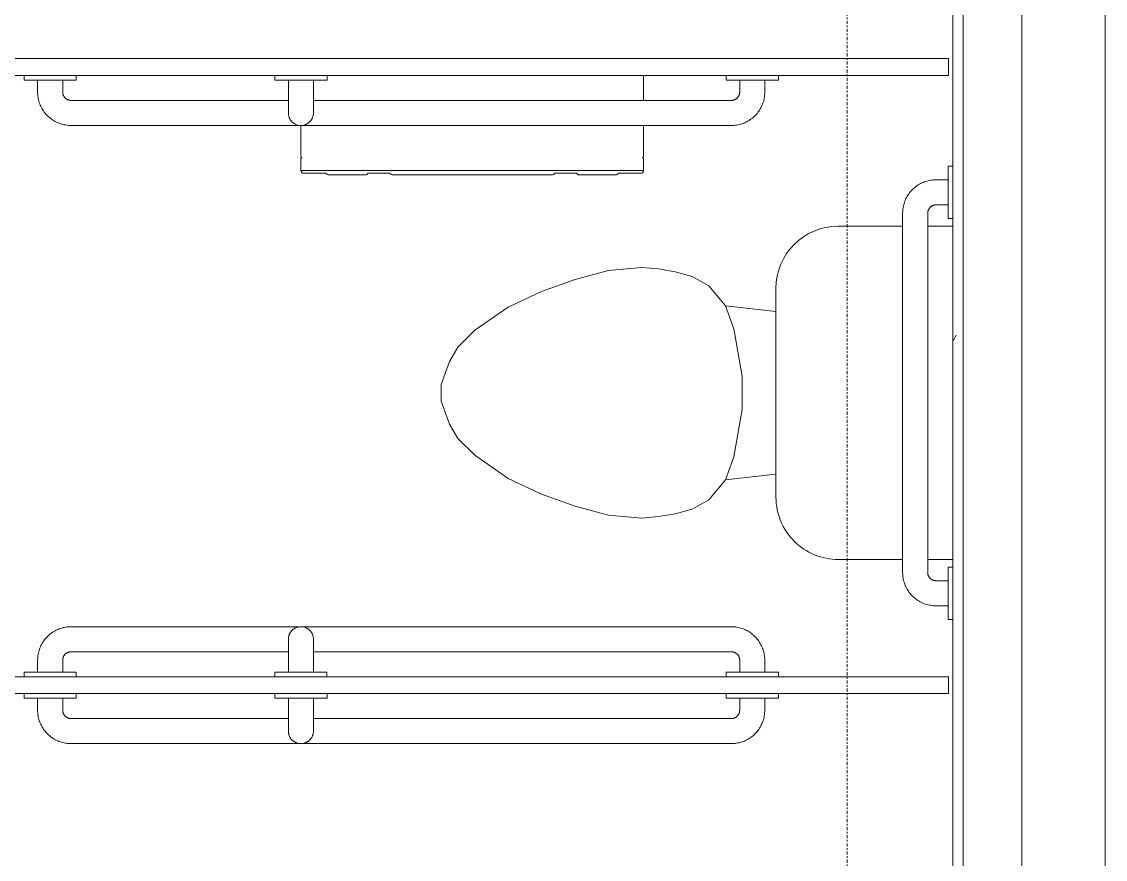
# Model space of a CAD drawing. Header units: inches. Extents: x 23906 to 26716, y -23130 to -20467.
# Drawn here: x 25453.1 to 25517.9, y -22641.2 to -22591.1 of the extents above; entities that cross this region are included whole.
import ezdxf

# ---------------------------------------------------------------- set-up
doc = ezdxf.new("R2010")
doc.units = ezdxf.units.IN
doc.header["$MEASUREMENT"] = 0
doc.linetypes.add('Dash Dot 3_16_', pattern=[0.3125, 0.1875, -0.0625, 0, -0.0625])
for name, color, linetype, lineweight in [('A-ANNO-SYMB', 150, 'Continuous', 9), ('A-WALL', 113, 'Continuous', 13), ('A-WALL-PATT', 111, 'Continuous', 50), ('I-WALL', 2, 'Continuous', 13), ('P-SANR-FIXT', 6, 'Continuous', 9), ('Q-SPCQ', 91, 'Continuous', 9)]:
    doc.layers.add(name, color=color, linetype=linetype, lineweight=lineweight)

# ---------------------------------------------------------------- blocks, each defined once
blk = doc.blocks.new('Toilet-Domestic-3D - Toilet-Domestic-3D-V18-Enlarged First Floor Plan _East_')
at = {"layer": 'P-SANR-FIXT', "color": 43, "lineweight": 13}
for p, q in [((-1.874, 11.5), (-0.5, 12)), ((-0.5, 12), (0.5, 12)), ((0.5, 12), (1.874, 11.5)), ((-2.74, 11), (-1.874, 11.5)), ((1.874, 11.5), (2.74, 11)), ((-3.74, 10), (-2.74, 11)), ((2.74, 11), (3.74, 10)), ((-5.127, 8), (-3.74, 10)), ((3.74, 10), (5.127, 8)), ((-6.06, 6), (-5.127, 8)), ((5.127, 8), (6.06, 6)), ((-6.788, 4), (-6.06, 6)), ((6.06, 6), (6.788, 4)), ((-7.326, 1.992), (-6.788, 4)), ((6.788, 4), (7.326, 1.992)), ((-7.5, 0), (-7.326, 1.992)), ((7.326, 1.992), (7.5, 0)), ((-7.413, -0.996), (-7.5, 0)), ((7.5, 0), (7.413, -0.996)), ((-7.236, -2), (-7.413, -0.996)), ((7.413, -0.996), (7.236, -2)), ((-6.968, -3), (-7.236, -2)), ((7.236, -2), (6.968, -3)), ((-6.401, -4), (-6.968, -3)), ((6.968, -3), (6.401, -4)), ((-5.209, -5), (-6.401, -4)), ((6.401, -4), (5.209, -5)), ((-3.836, -5.5), (-5.209, -5)), ((-4.862, -8.024), (-5.209, -5)), ((5.209, -5), (3.836, -5.5)), ((4.862, -8.024), (5.209, -5)), ((-1, -6), (-3.836, -5.5)), ((3.836, -5.5), (1, -6)), ((1, -6), (-1, -6)), ((6.25, -8.024), (-6.25, -8.024)), ((-9.976, -11.75), (-9.976, -15.602)), ((9.976, -15.601), (9.976, -11.75)), ((-9.976, -17.101), (-9.976, -18.601)), ((9.976, -18.601), (9.976, -17.1))]:
    blk.add_line(p, q, dxfattribs=at)
for centre, start, end in [((-6.25, -11.75), 90, 180), ((6.25, -11.75), 0, 90)]:
    blk.add_arc(centre, 3.726, start, end, dxfattribs=at)
blk = doc.blocks.new('Partition-Floor_Braced-Bradley_Corp-St_Stl-ADA-N_Stalls - ADA _optional_ _ n Standard Stalls-320718-Enlarged First Floor Plan _East_')
at = {"layer": 'Q-SPCQ', "color": 43, "lineweight": 13}
for p, q in [((67.5, 0.875), (67.5, 58.125)), ((68.5, 58.125), (68.5, 0.875)), ((104.5, 0.875), (104.5, 58.125)), ((105.5, 58.125), (105.5, 0.875)), ((68.5, 0.875), (67.5, 0.875)), ((105.5, 0.875), (104.5, 0.875))]:
    blk.add_line(p, q, dxfattribs=at)
blk = doc.blocks.new('817_Grab_Bars - 8170-001420-V22-Enlarged First Floor Plan _East_')
at = {"layer": 'Q-SPCQ', "color": 43, "lineweight": 13}
for p, q in [((25453.203, -22631.303), (25453.203, -22631.584)), ((25454.765, -22631.584), (25453.203, -22631.584)), ((25454.015, -22631.584), (25454.015, -22632.303)), ((25456.328, -22631.584), (25454.765, -22631.584)), ((25455.515, -22632.303), (25455.515, -22631.584)), ((25456.328, -22631.584), (25456.328, -22631.303)), ((25495.203, -22631.303), (25495.203, -22631.584)), ((25496.765, -22631.584), (25495.203, -22631.584)), ((25496.015, -22631.584), (25496.015, -22632.303)), ((25498.328, -22631.584), (25496.765, -22631.584)), ((25497.515, -22632.303), (25497.515, -22631.584)), ((25498.328, -22631.584), (25498.328, -22631.303)), ((25469.02, -22632.803), (25456.015, -22632.803)), ((25495.515, -22632.803), (25470.514, -22632.803)), ((25456.015, -22634.303), (25495.515, -22634.303))]:
    blk.add_line(p, q, dxfattribs=at)
at = {"layer": 'Q-SPCQ', "color": 43, "lineweight": 13, "flags": 128}
for points in [[(25454.015, -22632.303), (25454.017, -22632.383), (25454.022, -22632.463), (25454.03, -22632.542), (25454.041, -22632.621), (25454.055, -22632.7), (25454.073, -22632.778), (25454.093, -22632.856), (25454.117, -22632.932), (25454.143, -22633.007), (25454.173, -22633.082), (25454.206, -22633.155), (25454.241, -22633.226), (25454.28, -22633.297), (25454.321, -22633.365), (25454.365, -22633.432), (25454.411, -22633.497), (25454.46, -22633.56), (25454.512, -22633.622), (25454.566, -22633.681), (25454.622, -22633.738), (25454.68, -22633.792), (25454.741, -22633.844), (25454.804, -22633.894), (25454.868, -22633.941), (25454.935, -22633.986), (25455.003, -22634.028), (25455.073, -22634.067), (25455.144, -22634.103), (25455.217, -22634.136), (25455.291, -22634.167), (25455.366, -22634.194), (25455.442, -22634.219), (25455.519, -22634.24), (25455.597, -22634.259), (25455.675, -22634.274), (25455.754, -22634.286), (25455.834, -22634.295), (25455.914, -22634.3), (25455.994, -22634.303), (25456.015, -22634.303)], [(25456.015, -22632.803), (25455.995, -22632.802), (25455.975, -22632.801), (25455.955, -22632.799), (25455.936, -22632.796), (25455.916, -22632.793), (25455.896, -22632.788), (25455.877, -22632.783), (25455.858, -22632.777), (25455.839, -22632.771), (25455.821, -22632.763), (25455.802, -22632.755), (25455.784, -22632.746), (25455.767, -22632.737), (25455.75, -22632.726), (25455.733, -22632.715), (25455.717, -22632.704), (25455.701, -22632.692), (25455.686, -22632.679), (25455.671, -22632.665), (25455.657, -22632.651), (25455.643, -22632.637), (25455.63, -22632.621), (25455.617, -22632.606), (25455.606, -22632.59), (25455.594, -22632.573), (25455.584, -22632.556), (25455.574, -22632.538), (25455.565, -22632.521), (25455.557, -22632.502), (25455.549, -22632.484), (25455.542, -22632.465), (25455.536, -22632.446), (25455.531, -22632.427), (25455.526, -22632.407), (25455.523, -22632.388), (25455.519, -22632.368), (25455.517, -22632.348), (25455.516, -22632.328), (25455.515, -22632.308), (25455.515, -22632.303)], [(25495.515, -22634.303), (25495.595, -22634.301), (25495.675, -22634.296), (25495.755, -22634.288), (25495.834, -22634.277), (25495.913, -22634.263), (25495.991, -22634.245), (25496.068, -22634.225), (25496.144, -22634.201), (25496.22, -22634.175), (25496.294, -22634.145), (25496.367, -22634.112), (25496.439, -22634.077), (25496.509, -22634.038), (25496.578, -22633.997), (25496.645, -22633.953), (25496.71, -22633.907), (25496.773, -22633.858), (25496.834, -22633.806), (25496.893, -22633.752), (25496.95, -22633.696), (25497.005, -22633.638), (25497.057, -22633.577), (25497.106, -22633.514), (25497.154, -22633.45), (25497.198, -22633.383), (25497.24, -22633.315), (25497.279, -22633.245), (25497.315, -22633.174), (25497.349, -22633.101), (25497.379, -22633.028), (25497.407, -22632.952), (25497.431, -22632.876), (25497.453, -22632.799), (25497.471, -22632.721), (25497.486, -22632.643), (25497.498, -22632.564), (25497.507, -22632.484), (25497.513, -22632.404), (25497.515, -22632.324), (25497.515, -22632.303)], [(25496.015, -22632.303), (25496.015, -22632.323), (25496.014, -22632.343), (25496.012, -22632.363), (25496.009, -22632.382), (25496.005, -22632.402), (25496.001, -22632.422), (25495.996, -22632.441), (25495.99, -22632.46), (25495.983, -22632.479), (25495.976, -22632.498), (25495.968, -22632.516), (25495.959, -22632.534), (25495.949, -22632.551), (25495.939, -22632.568), (25495.928, -22632.585), (25495.916, -22632.601), (25495.904, -22632.617), (25495.891, -22632.633), (25495.878, -22632.647), (25495.864, -22632.661), (25495.849, -22632.675), (25495.834, -22632.688), (25495.818, -22632.701), (25495.802, -22632.712), (25495.785, -22632.724), (25495.768, -22632.734), (25495.751, -22632.744), (25495.733, -22632.753), (25495.715, -22632.761), (25495.696, -22632.769), (25495.678, -22632.776), (25495.659, -22632.782), (25495.639, -22632.787), (25495.62, -22632.792), (25495.6, -22632.796), (25495.58, -22632.799), (25495.561, -22632.801), (25495.541, -22632.802), (25495.521, -22632.803), (25495.515, -22632.803)]]:
    blk.add_lwpolyline(points, dxfattribs=at)
blk = doc.blocks.new('817_Grab_Bars - 8170-001420-V23-Enlarged First Floor Plan _East_')
at = {"layer": 'Q-SPCQ', "color": 43, "lineweight": 13}
for p, q in [((25495.515, -22627.303), (25456.015, -22627.303)), ((25456.015, -22628.803), (25469.016, -22628.803)), ((25470.51, -22628.803), (25495.515, -22628.803)), ((25454.015, -22629.303), (25454.015, -22630.022)), ((25455.515, -22630.022), (25455.515, -22629.303)), ((25496.015, -22629.303), (25496.015, -22630.022)), ((25497.515, -22630.022), (25497.515, -22629.303)), ((25453.203, -22630.022), (25453.203, -22630.303)), ((25453.203, -22630.022), (25454.765, -22630.022)), ((25454.765, -22630.022), (25456.328, -22630.022)), ((25456.328, -22630.303), (25456.328, -22630.022)), ((25495.203, -22630.022), (25495.203, -22630.303)), ((25495.203, -22630.022), (25496.765, -22630.022)), ((25496.765, -22630.022), (25498.328, -22630.022)), ((25498.328, -22630.303), (25498.328, -22630.022))]:
    blk.add_line(p, q, dxfattribs=at)
at = {"layer": 'Q-SPCQ', "color": 43, "lineweight": 13, "flags": 128}
for points in [[(25456.015, -22627.303), (25455.935, -22627.304), (25455.855, -22627.309), (25455.776, -22627.317), (25455.697, -22627.328), (25455.618, -22627.343), (25455.54, -22627.36), (25455.463, -22627.381), (25455.386, -22627.404), (25455.311, -22627.431), (25455.236, -22627.461), (25455.163, -22627.493), (25455.092, -22627.529), (25455.021, -22627.567), (25454.953, -22627.608), (25454.886, -22627.652), (25454.821, -22627.699), (25454.758, -22627.748), (25454.696, -22627.799), (25454.637, -22627.853), (25454.581, -22627.909), (25454.526, -22627.968), (25454.474, -22628.029), (25454.424, -22628.091), (25454.377, -22628.156), (25454.332, -22628.222), (25454.29, -22628.29), (25454.251, -22628.36), (25454.215, -22628.431), (25454.182, -22628.504), (25454.151, -22628.578), (25454.124, -22628.653), (25454.099, -22628.729), (25454.078, -22628.806), (25454.059, -22628.884), (25454.044, -22628.963), (25454.032, -22629.042), (25454.023, -22629.121), (25454.018, -22629.201), (25454.015, -22629.281), (25454.015, -22629.303)], [(25497.515, -22629.303), (25497.514, -22629.223), (25497.509, -22629.143), (25497.501, -22629.063), (25497.49, -22628.984), (25497.475, -22628.905), (25497.458, -22628.827), (25497.437, -22628.75), (25497.414, -22628.674), (25497.387, -22628.598), (25497.357, -22628.524), (25497.325, -22628.451), (25497.289, -22628.379), (25497.251, -22628.309), (25497.21, -22628.24), (25497.166, -22628.174), (25497.119, -22628.108), (25497.07, -22628.045), (25497.019, -22627.984), (25496.965, -22627.925), (25496.909, -22627.868), (25496.85, -22627.814), (25496.79, -22627.761), (25496.727, -22627.712), (25496.662, -22627.664), (25496.596, -22627.62), (25496.528, -22627.578), (25496.458, -22627.539), (25496.387, -22627.503), (25496.314, -22627.469), (25496.24, -22627.439), (25496.165, -22627.411), (25496.089, -22627.387), (25496.012, -22627.365), (25495.934, -22627.347), (25495.855, -22627.332), (25495.776, -22627.32), (25495.697, -22627.311), (25495.617, -22627.305), (25495.537, -22627.303), (25495.515, -22627.303)], [(25455.515, -22629.303), (25455.516, -22629.283), (25455.517, -22629.263), (25455.519, -22629.243), (25455.522, -22629.223), (25455.525, -22629.203), (25455.53, -22629.184), (25455.535, -22629.165), (25455.541, -22629.146), (25455.547, -22629.127), (25455.555, -22629.108), (25455.563, -22629.09), (25455.572, -22629.072), (25455.581, -22629.054), (25455.592, -22629.037), (25455.603, -22629.02), (25455.614, -22629.004), (25455.626, -22628.988), (25455.639, -22628.973), (25455.653, -22628.958), (25455.667, -22628.944), (25455.681, -22628.93), (25455.697, -22628.917), (25455.712, -22628.905), (25455.728, -22628.893), (25455.745, -22628.882), (25455.762, -22628.872), (25455.78, -22628.862), (25455.797, -22628.853), (25455.816, -22628.844), (25455.834, -22628.837), (25455.853, -22628.83), (25455.872, -22628.824), (25455.891, -22628.818), (25455.911, -22628.814), (25455.93, -22628.81), (25455.95, -22628.807), (25455.97, -22628.805), (25455.99, -22628.803), (25456.01, -22628.803), (25456.015, -22628.803)], [(25495.515, -22628.803), (25495.535, -22628.803), (25495.555, -22628.804), (25495.575, -22628.806), (25495.595, -22628.809), (25495.615, -22628.813), (25495.634, -22628.817), (25495.653, -22628.822), (25495.673, -22628.828), (25495.691, -22628.835), (25495.71, -22628.842), (25495.728, -22628.85), (25495.746, -22628.859), (25495.764, -22628.869), (25495.781, -22628.879), (25495.798, -22628.89), (25495.814, -22628.902), (25495.83, -22628.914), (25495.845, -22628.927), (25495.86, -22628.94), (25495.874, -22628.954), (25495.888, -22628.969), (25495.901, -22628.984), (25495.913, -22629), (25495.925, -22629.016), (25495.936, -22629.033), (25495.946, -22629.05), (25495.956, -22629.067), (25495.965, -22629.085), (25495.974, -22629.103), (25495.981, -22629.122), (25495.988, -22629.14), (25495.994, -22629.159), (25496, -22629.179), (25496.004, -22629.198), (25496.008, -22629.218), (25496.011, -22629.238), (25496.013, -22629.257), (25496.015, -22629.277), (25496.015, -22629.297), (25496.015, -22629.303)]]:
    blk.add_lwpolyline(points, dxfattribs=at)
blk = doc.blocks.new('Dispenser-Toilet_Tissue-Frost_Products_LTD_-Jumbo-169 - Steel-Brushed-Stainless_Steel-V30-Enlarged First Floor Plan _East_')
at = {"layer": 'Q-SPCQ', "color": 43, "lineweight": 13}
for p, q in [((25490.264, -22594.303), (25490.264, -22595.806)), ((25469.767, -22599.143), (25469.767, -22597.303)), ((25490.264, -22597.299), (25490.264, -22599.143)), ((25469.767, -22600.003), (25469.767, -22599.234)), ((25469.767, -22599.234), (25469.827, -22599.234)), ((25469.827, -22599.234), (25469.827, -22599.203)), ((25490.207, -22599.203), (25490.207, -22599.234)), ((25490.207, -22599.234), (25490.264, -22599.234)), ((25490.264, -22599.234), (25490.264, -22600.003)), ((25490.264, -22600.003), (25469.767, -22600.003)), ((25471.279, -22600.163), (25469.927, -22600.163)), ((25473.611, -22600.263), (25471.44, -22600.263)), ((25475.079, -22600.163), (25473.772, -22600.163)), ((25484.77, -22600.263), (25475.263, -22600.263)), ((25486.261, -22600.163), (25484.954, -22600.163)), ((25488.593, -22600.263), (25486.422, -22600.263)), ((25490.107, -22600.163), (25488.754, -22600.163))]:
    blk.add_line(p, q, dxfattribs=at)
for centre, radius, start, end in [((25469.827, -22599.143), 0.06, 180, 270), ((25490.204, -22599.143), 0.0601, 272.68153, 0), ((25469.927, -22600.003), 0.16, 180, 270), ((25490.104, -22600.003), 0.16, 270.99811, 0), ((25471.44, -22600.083), 0.18, 206.3878, 270), ((25473.601, -22600.112), 0.151, 272.67904, 306.52249), ((25473.611, -22600.083), 0.18, 270, 333.6122), ((25473.593, -22600.112), 0.151, 283.50406, 306.52249), ((25475.263, -22600.043), 0.22, 213.05573, 270), ((25484.77, -22600.043), 0.22, 270, 326.94427), ((25486.422, -22600.083), 0.18, 206.3878, 270), ((25486.432, -22600.112), 0.151, 233.47751, 267.32096), ((25486.441, -22600.112), 0.151, 233.47751, 256.49594), ((25488.593, -22600.083), 0.18, 270, 333.6122)]:
    blk.add_arc(centre, radius, start, end, dxfattribs=at)
blk = doc.blocks.new('817_Grab_Bars - 8170-001240-25748-Enlarged First Floor Plan _East_')
at = {"layer": 'Q-SPCQ', "color": 43, "lineweight": 13}
for p, q in [((25395.89, -22754.734), (25395.609, -22754.734)), ((25395.609, -22756.297), (25395.609, -22754.734)), ((25395.609, -22755.547), (25394.89, -22755.547)), ((25395.609, -22757.859), (25395.609, -22756.297)), ((25392.89, -22757.547), (25392.89, -22779.047)), ((25394.39, -22779.047), (25394.39, -22757.547)), ((25394.89, -22757.047), (25395.609, -22757.047)), ((25395.609, -22757.859), (25395.89, -22757.859)), ((25395.89, -22778.734), (25395.609, -22778.734)), ((25395.609, -22780.297), (25395.609, -22778.734)), ((25395.609, -22779.547), (25394.89, -22779.547)), ((25395.609, -22781.859), (25395.609, -22780.297)), ((25394.89, -22781.047), (25395.609, -22781.047)), ((25395.609, -22781.859), (25395.89, -22781.859))]:
    blk.add_line(p, q, dxfattribs=at)
at = {"layer": 'Q-SPCQ', "color": 43, "lineweight": 13, "flags": 128}
for points in [[(25394.89, -22755.547), (25394.81, -22755.549), (25394.73, -22755.553), (25394.651, -22755.561), (25394.572, -22755.572), (25394.493, -22755.587), (25394.415, -22755.604), (25394.338, -22755.625), (25394.261, -22755.648), (25394.186, -22755.675), (25394.111, -22755.705), (25394.038, -22755.737), (25393.967, -22755.773), (25393.896, -22755.811), (25393.828, -22755.852), (25393.761, -22755.896), (25393.696, -22755.943), (25393.633, -22755.992), (25393.571, -22756.043), (25393.512, -22756.097), (25393.456, -22756.154), (25393.401, -22756.212), (25393.349, -22756.273), (25393.299, -22756.335), (25393.252, -22756.4), (25393.207, -22756.466), (25393.165, -22756.535), (25393.126, -22756.604), (25393.09, -22756.676), (25393.057, -22756.748), (25393.026, -22756.822), (25392.999, -22756.897), (25392.974, -22756.974), (25392.953, -22757.051), (25392.934, -22757.128), (25392.919, -22757.207), (25392.907, -22757.286), (25392.898, -22757.366), (25392.893, -22757.445), (25392.89, -22757.525), (25392.89, -22757.547)], [(25394.39, -22757.547), (25394.391, -22757.527), (25394.392, -22757.507), (25394.394, -22757.487), (25394.397, -22757.467), (25394.4, -22757.448), (25394.405, -22757.428), (25394.41, -22757.409), (25394.416, -22757.39), (25394.422, -22757.371), (25394.43, -22757.352), (25394.438, -22757.334), (25394.447, -22757.316), (25394.456, -22757.299), (25394.467, -22757.281), (25394.478, -22757.265), (25394.489, -22757.248), (25394.501, -22757.233), (25394.514, -22757.217), (25394.528, -22757.202), (25394.542, -22757.188), (25394.556, -22757.175), (25394.572, -22757.162), (25394.587, -22757.149), (25394.603, -22757.137), (25394.62, -22757.126), (25394.637, -22757.116), (25394.655, -22757.106), (25394.672, -22757.097), (25394.691, -22757.089), (25394.709, -22757.081), (25394.728, -22757.074), (25394.747, -22757.068), (25394.766, -22757.063), (25394.786, -22757.058), (25394.805, -22757.054), (25394.825, -22757.051), (25394.845, -22757.049), (25394.865, -22757.048), (25394.885, -22757.047), (25394.89, -22757.047)], [(25392.89, -22779.047), (25392.892, -22779.127), (25392.897, -22779.207), (25392.905, -22779.286), (25392.916, -22779.366), (25392.93, -22779.444), (25392.948, -22779.522), (25392.968, -22779.6), (25392.992, -22779.676), (25393.018, -22779.751), (25393.048, -22779.826), (25393.081, -22779.899), (25393.116, -22779.971), (25393.155, -22780.041), (25393.196, -22780.109), (25393.24, -22780.176), (25393.286, -22780.241), (25393.335, -22780.305), (25393.387, -22780.366), (25393.441, -22780.425), (25393.497, -22780.482), (25393.555, -22780.536), (25393.616, -22780.588), (25393.679, -22780.638), (25393.743, -22780.685), (25393.81, -22780.73), (25393.878, -22780.772), (25393.948, -22780.811), (25394.019, -22780.847), (25394.092, -22780.881), (25394.166, -22780.911), (25394.241, -22780.939), (25394.317, -22780.963), (25394.394, -22780.984), (25394.472, -22781.003), (25394.55, -22781.018), (25394.629, -22781.03), (25394.709, -22781.039), (25394.789, -22781.044), (25394.869, -22781.047), (25394.89, -22781.047)], [(25394.89, -22779.547), (25394.87, -22779.547), (25394.85, -22779.545), (25394.83, -22779.543), (25394.811, -22779.541), (25394.791, -22779.537), (25394.771, -22779.533), (25394.752, -22779.527), (25394.733, -22779.522), (25394.714, -22779.515), (25394.696, -22779.507), (25394.677, -22779.499), (25394.659, -22779.49), (25394.642, -22779.481), (25394.625, -22779.471), (25394.608, -22779.46), (25394.592, -22779.448), (25394.576, -22779.436), (25394.561, -22779.423), (25394.546, -22779.409), (25394.532, -22779.395), (25394.518, -22779.381), (25394.505, -22779.366), (25394.492, -22779.35), (25394.481, -22779.334), (25394.469, -22779.317), (25394.459, -22779.3), (25394.449, -22779.283), (25394.44, -22779.265), (25394.432, -22779.247), (25394.424, -22779.228), (25394.417, -22779.209), (25394.411, -22779.19), (25394.406, -22779.171), (25394.401, -22779.152), (25394.398, -22779.132), (25394.394, -22779.112), (25394.392, -22779.092), (25394.391, -22779.072), (25394.39, -22779.052), (25394.39, -22779.047)]]:
    blk.add_lwpolyline(points, dxfattribs=at)
blk = doc.blocks.new('817_Grab_Bars - 8170-001180-V37-Enlarged First Floor Plan _East_')
at = {"layer": 'Q-SPCQ', "color": 43, "lineweight": 13}
for p, q in [((25468.203, -22631.303), (25468.203, -22631.584)), ((25471.328, -22631.584), (25468.203, -22631.584)), ((25469.015, -22631.584), (25469.015, -22632.303)), ((25470.515, -22632.303), (25470.515, -22631.584)), ((25471.328, -22631.584), (25471.328, -22631.303))]:
    blk.add_line(p, q, dxfattribs=at)
at = {"layer": 'Q-SPCQ', "color": 43, "lineweight": 13, "flags": 128}
for points in [[(25469.015, -22632.303), (25469.015, -22632.353), (25469.015, -22632.403), (25469.015, -22632.452), (25469.015, -22632.502), (25469.015, -22632.551), (25469.015, -22632.6), (25469.015, -22632.648), (25469.015, -22632.696), (25469.015, -22632.743), (25469.015, -22632.79), (25469.015, -22632.835), (25469.015, -22632.88), (25469.015, -22632.924), (25469.015, -22632.967), (25469.015, -22633.009), (25469.015, -22633.049), (25469.015, -22633.089), (25469.015, -22633.127), (25469.015, -22633.164), (25469.015, -22633.2), (25469.015, -22633.234), (25469.015, -22633.266), (25469.015, -22633.297), (25469.015, -22633.327), (25469.015, -22633.355), (25469.015, -22633.381), (25469.015, -22633.405), (25469.015, -22633.428), (25469.015, -22633.449), (25469.015, -22633.468), (25469.015, -22633.485), (25469.015, -22633.5), (25469.015, -22633.514), (25469.015, -22633.525), (25469.015, -22633.535), (25469.015, -22633.542), (25469.015, -22633.548), (25469.015, -22633.551), (25469.015, -22633.553)], [(25469.015, -22632.892), (25469.015, -22632.847), (25469.015, -22632.802), (25469.015, -22632.756), (25469.015, -22632.709), (25469.015, -22632.661), (25469.015, -22632.613), (25469.015, -22632.564), (25469.015, -22632.515), (25469.015, -22632.466), (25469.015, -22632.416), (25469.015, -22632.366), (25469.015, -22632.316)], [(25470.515, -22633.553), (25470.515, -22633.552), (25470.515, -22633.549), (25470.515, -22633.544), (25470.515, -22633.537), (25470.515, -22633.528), (25470.515, -22633.517), (25470.515, -22633.504), (25470.515, -22633.489), (25470.515, -22633.473), (25470.515, -22633.454), (25470.515, -22633.434), (25470.515, -22633.412), (25470.515, -22633.388), (25470.515, -22633.362), (25470.515, -22633.334), (25470.515, -22633.305), (25470.515, -22633.275), (25470.515, -22633.243), (25470.515, -22633.209), (25470.515, -22633.174), (25470.515, -22633.137), (25470.515, -22633.099), (25470.515, -22633.06), (25470.515, -22633.02), (25470.515, -22632.978), (25470.515, -22632.936), (25470.515, -22632.892), (25470.515, -22632.847), (25470.515, -22632.802), (25470.515, -22632.756), (25470.515, -22632.709), (25470.515, -22632.661), (25470.515, -22632.613), (25470.515, -22632.564), (25470.515, -22632.515), (25470.515, -22632.466), (25470.515, -22632.416), (25470.515, -22632.366), (25470.515, -22632.316), (25470.515, -22632.303)], [(25470.515, -22632.303), (25470.515, -22632.353), (25470.515, -22632.403), (25470.515, -22632.452), (25470.515, -22632.502), (25470.515, -22632.551), (25470.515, -22632.6)], [(25469.015, -22633.553), (25469.015, -22633.552), (25469.015, -22633.549), (25469.015, -22633.544), (25469.015, -22633.537), (25469.015, -22633.528), (25469.015, -22633.517), (25469.015, -22633.504), (25469.015, -22633.489), (25469.015, -22633.473), (25469.015, -22633.454), (25469.015, -22633.434), (25469.015, -22633.412), (25469.015, -22633.388), (25469.015, -22633.362), (25469.015, -22633.334), (25469.015, -22633.305), (25469.015, -22633.275), (25469.015, -22633.243), (25469.015, -22633.209), (25469.015, -22633.174), (25469.015, -22633.137), (25469.015, -22633.099), (25469.015, -22633.06), (25469.015, -22633.02), (25469.015, -22632.978)], [(25470.515, -22632.967), (25470.515, -22633.009), (25470.515, -22633.049), (25470.515, -22633.089), (25470.515, -22633.127), (25470.515, -22633.164), (25470.515, -22633.2), (25470.515, -22633.234), (25470.515, -22633.266), (25470.515, -22633.297), (25470.515, -22633.327), (25470.515, -22633.355), (25470.515, -22633.381), (25470.515, -22633.405), (25470.515, -22633.428), (25470.515, -22633.449), (25470.515, -22633.468), (25470.515, -22633.485), (25470.515, -22633.5), (25470.515, -22633.514), (25470.515, -22633.525), (25470.515, -22633.535), (25470.515, -22633.542), (25470.515, -22633.548), (25470.515, -22633.551), (25470.515, -22633.553)], [(25469.529, -22634.265), (25469.501, -22634.255), (25469.473, -22634.244), (25469.446, -22634.231), (25469.419, -22634.218), (25469.393, -22634.204), (25469.367, -22634.188), (25469.342, -22634.172), (25469.317, -22634.154), (25469.294, -22634.136), (25469.271, -22634.117), (25469.249, -22634.096), (25469.227, -22634.075), (25469.207, -22634.053), (25469.187, -22634.031), (25469.169, -22634.007), (25469.151, -22633.983), (25469.134, -22633.958), (25469.118, -22633.932), (25469.104, -22633.906), (25469.09, -22633.88), (25469.078, -22633.852), (25469.066, -22633.825), (25469.056, -22633.796), (25469.047, -22633.768), (25469.039, -22633.739), (25469.032, -22633.71), (25469.026, -22633.68), (25469.022, -22633.651), (25469.018, -22633.621), (25469.016, -22633.591), (25469.015, -22633.561), (25469.015, -22633.553)], [(25470.515, -22633.553), (25470.515, -22633.583), (25470.513, -22633.613), (25470.51, -22633.643), (25470.506, -22633.672), (25470.5, -22633.702), (25470.494, -22633.731), (25470.486, -22633.76), (25470.477, -22633.789), (25470.467, -22633.817), (25470.456, -22633.845), (25470.444, -22633.872), (25470.43, -22633.899), (25470.416, -22633.925), (25470.401, -22633.951), (25470.384, -22633.976), (25470.367, -22634.001), (25470.348, -22634.024), (25470.329, -22634.047), (25470.309, -22634.07), (25470.288, -22634.091), (25470.266, -22634.111), (25470.243, -22634.131), (25470.22, -22634.15), (25470.195, -22634.167), (25470.17, -22634.184), (25470.145, -22634.2), (25470.119, -22634.214), (25470.092, -22634.228), (25470.065, -22634.24), (25470.037, -22634.252), (25470.009, -22634.262), (25469.98, -22634.271), (25469.951, -22634.279)]]:
    blk.add_lwpolyline(points, dxfattribs=at)
blk = doc.blocks.new('817_Grab_Bars - 8170-001180-V38-Enlarged First Floor Plan _East_')
at = {"layer": 'Q-SPCQ', "color": 43, "lineweight": 13}
for p, q in [((25468.203, -22594.303), (25468.203, -22594.584)), ((25471.328, -22594.584), (25468.203, -22594.584)), ((25469.015, -22594.584), (25469.015, -22595.303)), ((25470.515, -22595.303), (25470.515, -22594.584)), ((25471.328, -22594.584), (25471.328, -22594.303))]:
    blk.add_line(p, q, dxfattribs=at)
at = {"layer": 'Q-SPCQ', "color": 43, "lineweight": 13, "flags": 128}
for points in [[(25469.015, -22595.303), (25469.015, -22595.353), (25469.015, -22595.403), (25469.015, -22595.452), (25469.015, -22595.502), (25469.015, -22595.551), (25469.015, -22595.6), (25469.015, -22595.648), (25469.015, -22595.696), (25469.015, -22595.743), (25469.015, -22595.79), (25469.015, -22595.835), (25469.015, -22595.88), (25469.015, -22595.924), (25469.015, -22595.967), (25469.015, -22596.009), (25469.015, -22596.049), (25469.015, -22596.089), (25469.015, -22596.127), (25469.015, -22596.164), (25469.015, -22596.2), (25469.015, -22596.234), (25469.015, -22596.266), (25469.015, -22596.297), (25469.015, -22596.327), (25469.015, -22596.355), (25469.015, -22596.381), (25469.015, -22596.405), (25469.015, -22596.428), (25469.015, -22596.449), (25469.015, -22596.468), (25469.015, -22596.485), (25469.015, -22596.5), (25469.015, -22596.514), (25469.015, -22596.525), (25469.015, -22596.535), (25469.015, -22596.542), (25469.015, -22596.548), (25469.015, -22596.551), (25469.015, -22596.553)], [(25469.015, -22595.756), (25469.015, -22595.709), (25469.015, -22595.661), (25469.015, -22595.613), (25469.015, -22595.564), (25469.015, -22595.515), (25469.015, -22595.466), (25469.015, -22595.416), (25469.015, -22595.366), (25469.015, -22595.316)], [(25470.515, -22596.553), (25470.515, -22596.552), (25470.515, -22596.549), (25470.515, -22596.544), (25470.515, -22596.537), (25470.515, -22596.528), (25470.515, -22596.517), (25470.515, -22596.504), (25470.515, -22596.489), (25470.515, -22596.473), (25470.515, -22596.454), (25470.515, -22596.434), (25470.515, -22596.412), (25470.515, -22596.388), (25470.515, -22596.362), (25470.515, -22596.334), (25470.515, -22596.305), (25470.515, -22596.275), (25470.515, -22596.243), (25470.515, -22596.209), (25470.515, -22596.174), (25470.515, -22596.137), (25470.515, -22596.099), (25470.515, -22596.06), (25470.515, -22596.02), (25470.515, -22595.978), (25470.515, -22595.936), (25470.515, -22595.892), (25470.515, -22595.847), (25470.515, -22595.802), (25470.515, -22595.756), (25470.515, -22595.709), (25470.515, -22595.661), (25470.515, -22595.613), (25470.515, -22595.564), (25470.515, -22595.515), (25470.515, -22595.466), (25470.515, -22595.416), (25470.515, -22595.366), (25470.515, -22595.316), (25470.515, -22595.303)], [(25470.515, -22595.303), (25470.515, -22595.353), (25470.515, -22595.403), (25470.515, -22595.452), (25470.515, -22595.502), (25470.515, -22595.551), (25470.515, -22595.6)], [(25469.015, -22595.892), (25469.015, -22595.847), (25469.015, -22595.802)], [(25469.015, -22596.553), (25469.015, -22596.552), (25469.015, -22596.549), (25469.015, -22596.544), (25469.015, -22596.537), (25469.015, -22596.528), (25469.015, -22596.517), (25469.015, -22596.504), (25469.015, -22596.489), (25469.015, -22596.473), (25469.015, -22596.454), (25469.015, -22596.434), (25469.015, -22596.412), (25469.015, -22596.388), (25469.015, -22596.362), (25469.015, -22596.334), (25469.015, -22596.305), (25469.015, -22596.275), (25469.015, -22596.243), (25469.015, -22596.209), (25469.015, -22596.174), (25469.015, -22596.137), (25469.015, -22596.099), (25469.015, -22596.06), (25469.015, -22596.02), (25469.015, -22595.978)], [(25470.515, -22595.967), (25470.515, -22596.009), (25470.515, -22596.049), (25470.515, -22596.089), (25470.515, -22596.127), (25470.515, -22596.164), (25470.515, -22596.2), (25470.515, -22596.234), (25470.515, -22596.266), (25470.515, -22596.297), (25470.515, -22596.327), (25470.515, -22596.355), (25470.515, -22596.381), (25470.515, -22596.405), (25470.515, -22596.428), (25470.515, -22596.449), (25470.515, -22596.468), (25470.515, -22596.485), (25470.515, -22596.5), (25470.515, -22596.514), (25470.515, -22596.525), (25470.515, -22596.535), (25470.515, -22596.542), (25470.515, -22596.548), (25470.515, -22596.551), (25470.515, -22596.553)], [(25469.529, -22597.265), (25469.501, -22597.255), (25469.473, -22597.244), (25469.446, -22597.231), (25469.419, -22597.218), (25469.393, -22597.204), (25469.367, -22597.188), (25469.342, -22597.172), (25469.317, -22597.154), (25469.294, -22597.136), (25469.271, -22597.117), (25469.249, -22597.096), (25469.227, -22597.075), (25469.207, -22597.053), (25469.187, -22597.031), (25469.169, -22597.007), (25469.151, -22596.983), (25469.134, -22596.958), (25469.118, -22596.932), (25469.104, -22596.906), (25469.09, -22596.88), (25469.078, -22596.852), (25469.066, -22596.825), (25469.056, -22596.796), (25469.047, -22596.768), (25469.039, -22596.739), (25469.032, -22596.71), (25469.026, -22596.68), (25469.022, -22596.651), (25469.018, -22596.621), (25469.016, -22596.591), (25469.015, -22596.561), (25469.015, -22596.553)], [(25470.515, -22596.553), (25470.515, -22596.583), (25470.513, -22596.613), (25470.51, -22596.643), (25470.506, -22596.672), (25470.5, -22596.702), (25470.494, -22596.731), (25470.486, -22596.76), (25470.477, -22596.789), (25470.467, -22596.817), (25470.456, -22596.845), (25470.444, -22596.872), (25470.43, -22596.899), (25470.416, -22596.925), (25470.401, -22596.951), (25470.384, -22596.976), (25470.367, -22597.001), (25470.348, -22597.024), (25470.329, -22597.047), (25470.309, -22597.07), (25470.288, -22597.091), (25470.266, -22597.111), (25470.243, -22597.131), (25470.22, -22597.15), (25470.195, -22597.167), (25470.17, -22597.184), (25470.145, -22597.2), (25470.119, -22597.214), (25470.092, -22597.228), (25470.065, -22597.24), (25470.037, -22597.252), (25470.009, -22597.262), (25469.98, -22597.271), (25469.951, -22597.279)]]:
    blk.add_lwpolyline(points, dxfattribs=at)
blk = doc.blocks.new('Locker Rooms and Restrooms_rvt-1-Enlarged First Floor Plan _East_')
at = {"layer": 'A-WALL-PATT', "lineweight": 9}
h = blk.add_hatch(dxfattribs=at)
h.set_pattern_fill('FP_8', color=8, style=0, pattern_type=2)
h.set_pattern_definition([(0, (0, 0), (30.72, 7.68), [1.267, -21.773, 1.267, -21.773, -122.88]), (0, (0, 0), (30.72, 7.68), [-46.08, 1.267, -44.813, 1.267, -21.773, -53.76]), (0, (0, 0), (30.72, 7.68), [-115.2, 1.267, -14.093, 1.267, -37.133]), (120, (11.52, 3.84), (-22.0110751, 22.7643004), [1.267, -21.773, 1.267, -21.773, -122.88]), (120, (11.52, 3.84), (-22.0110751, 22.7643004), [-46.08, 1.267, -44.813, 1.267, -21.773, -53.76]), (120, (11.52, 3.84), (-22.0110751, 22.7643004), [-115.2, 1.267, -14.093, 1.267, -37.133]), (240, (15.36, 19.2), (-8.7089249, -30.4443004), [1.267, -21.773, 1.267, -21.773, -122.88]), (240, (15.36, 19.2), (-8.7089249, -30.4443004), [-46.08, 1.267, -44.813, 1.267, -21.773, -53.76]), (240, (15.36, 19.2), (-8.7089249, -30.4443004), [-115.2, 1.267, -14.093, 1.267, -37.133])])
h.paths.add_polyline_path([(25508.765, -22691.303), (25509.39, -22691.303), (25509.39, -22519.678), (25508.765, -22519.678), (25508.765, -22685.355)], flags=0)
h.paths.add_polyline_path([(25508.765, -22516.178), (25509.39, -22516.178), (25509.39, -22435.178), (25508.765, -22435.178), (25508.765, -22515.553)], flags=0)
at = {"layer": 'A-WALL', "color": 7, "lineweight": 20}
blk.add_line((25509.39, -22519.678), (25509.39, -22691.303), dxfattribs=at)
at = {"layer": 'I-WALL', "color": 7, "lineweight": 20}
for p, q in [((25512.89, -22695.428), (25512.89, -22435.178)), ((25517.89, -22435.178), (25517.89, -22695.428)), ((25508.765, -22520.303), (25508.765, -22691.303))]:
    blk.add_line(p, q, dxfattribs=at)
at = {"color": 43, "lineweight": 13}
for name, p, rotation in [('Partition-Floor_Braced-Bradley_Corp-St_Stl-ADA-N_Stalls - ADA _optional_ _ n Standard Stalls-320718-Enlarged First Floor Plan _East_', (25509.39, -22698.803), 89.99999999999959), ('Toilet-Domestic-3D - Toilet-Domestic-3D-V18-Enlarged First Floor Plan _East_', (25490.164, -22613.303), 90.0000000000001), ('817_Grab_Bars - 8170-001180-V37-Enlarged First Floor Plan _East_', (50939.53, -45261.606), 180)]:
    blk.add_blockref(name, p, dxfattribs=dict(at, rotation=rotation))
for name, p in [('817_Grab_Bars - 8170-001420-V22-Enlarged First Floor Plan _East_', (0, 37)), ('817_Grab_Bars - 8170-001180-V38-Enlarged First Floor Plan _East_', (0, 0)), ('Dispenser-Toilet_Tissue-Frost_Products_LTD_-Jumbo-169 - Steel-Brushed-Stainless_Steel-V30-Enlarged First Floor Plan _East_', (0, 0)), ('817_Grab_Bars - 8170-001240-25748-Enlarged First Floor Plan _East_', (112.875, 154.994)), ('817_Grab_Bars - 8170-001420-V23-Enlarged First Floor Plan _East_', (0, 0)), ('817_Grab_Bars - 8170-001420-V22-Enlarged First Floor Plan _East_', (0, 0)), ('817_Grab_Bars - 8170-001180-V37-Enlarged First Floor Plan _East_', (0, 0))]:
    blk.add_blockref(name, p, dxfattribs=at)

msp = doc.modelspace()

# ---------------------------------------------------------------- linework, layer by layer
at = {"layer": 'A-ANNO-SYMB', "linetype": 'Dash Dot 3_16_'}
msp.add_line((25502.4428, -22356.5445), (25502.4428, -22685.1658), dxfattribs=at)

# ---------------------------------------------------------------- block references
at = {"lineweight": 5}
msp.add_blockref('Locker Rooms and Restrooms_rvt-1-Enlarged First Floor Plan _East_', (0, 0), dxfattribs=at)

doc.saveas('drawing.dxf')
